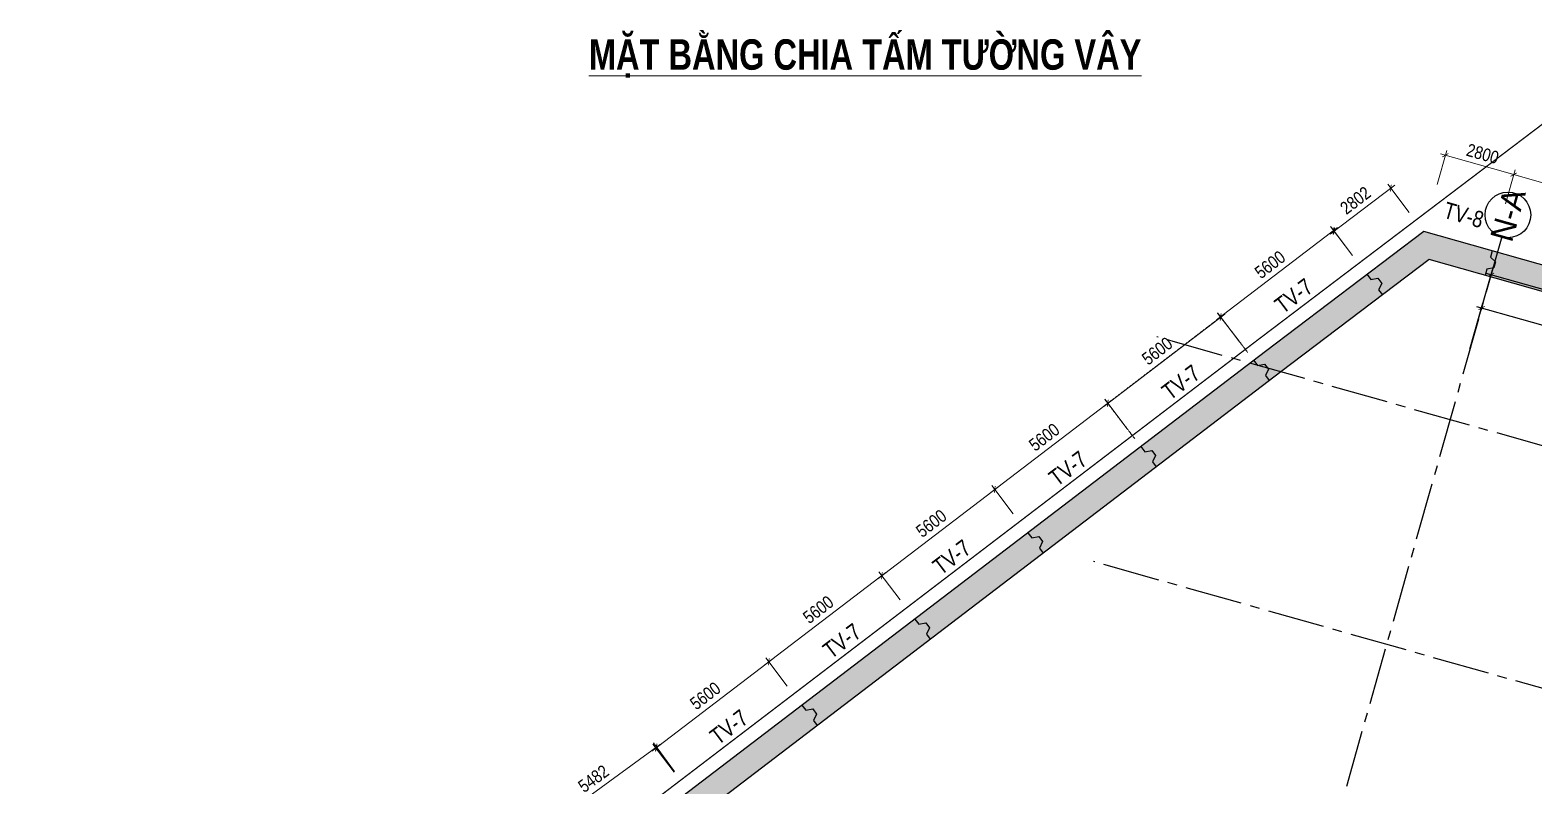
# Model space of a CAD drawing. Header units: millimetres. Extents: x 0 to 837459, y -815537 to -10000.
# Drawn here: x 717136 to 776396, y -475496 to -445712 of the extents above; entities that cross this region are included whole.
import ezdxf
from ezdxf.enums import TextEntityAlignment as Align
from ezdxf.xclip import XClip

# ---------------------------------------------------------------- set-up
doc = ezdxf.new("R2010")
doc.units = ezdxf.units.MM
doc.header["$LTSCALE"] = 100
doc.header["$XCLIPFRAME"] = 0
doc.header["$PDMODE"] = 32
doc.header["$PDSIZE"] = 2.5
for name, pattern in [('CENTER2', [1.125, 0.75, -0.125, 0.125, -0.125]), ('DASHDOT', [1, 0.5, -0.25, 0, -0.25]), ('DASHED', [4.5, 3, -1.5])]:
    doc.linetypes.add(name, pattern=pattern)
for name, color, linetype in [('A-GRID-SYM', 50, 'Continuous'), ('ccu11-Dim', 8, 'Continuous'), ('ccu11-Khuat', 9, 'DASHED'), ('ccu12-Hatch', 250, 'Continuous'), ('ccu12-Truc', 13, 'CENTER2'), ('KC-Betong', 6, 'Continuous'), ('Xref_ST_MBDV Cot vach 30.7.2022$0$Xref_ST_MBDV Cot vach 30.7.2022|Xref_ST_MBDV Cot vach 30.7.2022|Xref_ST_MBDV Cot vach 30.7.2022|Xref_ST_MBDV Cot vach 30.7.2022|A-CORE-OTLN', 2, 'Continuous'), ('Xref_ST_MBDV Cot vach 30.7.2022$0$Xref_ST_MBDV Cot vach 30.7.2022|Xref_ST_MBDV Cot vach 30.7.2022|Xref_ST_MBDV Cot vach 30.7.2022|Xref_ST_MBDV Cot vach 30.7.2022|ccu12-Thay', 7, 'Continuous')]:
    doc.layers.add(name, color=color, linetype=linetype)
doc.layers.add('ccu12-Tencaukien', color=9, linetype='Continuous', lineweight=15)
doc.layers.add('Xref_ST_MBDV Cot vach 30.7.2022|Xref_ST_MBDV Cot vach 30.7.2022|Xref_ST_MBDV Cot vach 30.7.2022|Xref_ST_MBDV Cot vach 30.7.2022|ccu12-Tencaukien', color=9, linetype='Continuous', lineweight=15)
doc.styles.add('Arial', font='arial.ttf', dxfattribs={"width": 0.7})
doc.styles.add('Arial Narrow', font='ARIALN.TTF')
doc.styles.add('ccu11-VnAvH-B', font='', dxfattribs={"width": 0.8})
doc.styles.add('HBA-Text', font='GOTHIC.TTF')
doc.styles.get('ccu11-VnAvH-B').set_extended_font_data('.VnAvantH', bold=True)
doc.dimstyles.new('ccu12-200', dxfattribs={"dimscale": 200, "dimtxt": 2.5, "dimasz": 1, "dimexe": 1, "dimexo": 2, "dimgap": 1, "dimtad": 1, "dimdec": 0, "dimdsep": 46, "dimtxsty": 'Arial Narrow', "dimblk": 'ARCHTICK', "dimcen": -1, "dimdle": 1, "dimclrd": 256, "dimclre": 256, "dimclrt": 3, "dimadec": 0, "dimazin": 2, "dimtfac": 0.1, "dimtdec": 0, "dimtmove": 0, "dimatfit": 1, "dimldrblk": 'ARCHTICK', "dimfxl": 1, "dimtvp": 0.833333, "dimtolj": 1, "dimtzin": 12, "dimarcsym": 0})

# ---------------------------------------------------------------- blocks, each defined once
blk = doc.blocks.new('_ARCHTICK')
at = {"color": 0, "linetype": 'ByBlock', "const_width": 0.15}
blk.add_lwpolyline([(-0.5, -0.5), (0.5, 0.5)], dxfattribs=at)
blk = doc.blocks.new('*D174')
at = {"layer": 'ccu11-Dim', "lineweight": -2, "ltscale": 0.5, "transparency": 16777216}
for p, q in [((-76669, 140551), (-71917, 144018)), ((-71373, 142932), (-72197, 144061)), ((-75801, 139701), (-76625, 140831))]:
    blk.add_line(p, q, dxfattribs=at)
at = {"layer": 'Defpoints', "color": 0, "ltscale": 0.5, "transparency": 16777216}
for p in [(-72079, 143900), (-71137, 142609), (-75566, 139378)]:
    blk.add_point(p, dxfattribs=at)
at = {"layer": 'ccu11-Dim', "lineweight": -2, "ltscale": 0.5, "transparency": 16777216, "xscale": 200, "yscale": 200, "zscale": 200}
for p, rotation in [((-72079, 143900), 36.11102627594845), ((-76507, 140669), 216.1110262759485)]:
    blk.add_blockref('_ARCHTICK', p, dxfattribs=dict(at, rotation=rotation))
at = {"layer": 'ccu11-Dim', "color": 3, "ltscale": 0.5, "transparency": 16777216, "insert": (-74561, 142652), "char_height": 500, "attachment_point": 5, "rotation": 36.11103, "style": 'Arial Narrow', "bg_fill": 3, "box_fill_scale": 1.1, "bg_fill_color": 256, "bg_fill_true_color": 13158600, "bg_fill_transparency": 0}
blk.add_mtext('\\A1;5482', dxfattribs=at)
blk = doc.blocks.new('*D175')
at = {"layer": 'ccu11-Dim', "lineweight": -2, "ltscale": 0.5, "transparency": 16777216}
for p, q in [((-72265, 143737), (-67495, 147376)), ((-66926, 146301), (-67775, 147414)), ((-71378, 142904), (-72227, 144017))]:
    blk.add_line(p, q, dxfattribs=at)
at = {"layer": 'Defpoints', "color": 0, "ltscale": 0.5, "transparency": 16777216}
for p in [(-67654, 147255), (-66683, 145983), (-71135, 142586)]:
    blk.add_point(p, dxfattribs=at)
at = {"layer": 'ccu11-Dim', "lineweight": -2, "ltscale": 0.5, "transparency": 16777216, "xscale": 200, "yscale": 200, "zscale": 200}
for p, rotation in [((-67654, 147255), 37.34148124865543), ((-72106, 143858), 217.3414812486554)]:
    blk.add_blockref('_ARCHTICK', p, dxfattribs=dict(at, rotation=rotation))
at = {"layer": 'ccu11-Dim', "color": 3, "ltscale": 0.5, "transparency": 16777216, "insert": (-70156, 145918), "char_height": 500, "attachment_point": 5, "rotation": 37.34148, "style": 'Arial Narrow', "bg_fill": 3, "box_fill_scale": 1.1, "bg_fill_color": 256, "bg_fill_true_color": 13158600, "bg_fill_transparency": 0}
blk.add_mtext('\\A1;5600', dxfattribs=at)
blk = doc.blocks.new('*D176')
at = {"layer": 'ccu11-Dim', "lineweight": -2, "ltscale": 0.5, "transparency": 16777216}
for p, q in [((-67813, 147133), (-63042, 150773)), ((-62474, 149697), (-63323, 150810)), ((-66926, 146301), (-67775, 147414))]:
    blk.add_line(p, q, dxfattribs=at)
at = {"layer": 'Defpoints', "color": 0, "ltscale": 0.5, "transparency": 16777216}
for p in [(-63201, 150651), (-62231, 149379), (-66683, 145983)]:
    blk.add_point(p, dxfattribs=at)
at = {"layer": 'ccu11-Dim', "lineweight": -2, "ltscale": 0.5, "transparency": 16777216, "xscale": 200, "yscale": 200, "zscale": 200}
for p, rotation in [((-63201, 150651), 37.34148124865543), ((-67654, 147255), 217.3414812486554)]:
    blk.add_blockref('_ARCHTICK', p, dxfattribs=dict(at, rotation=rotation))
at = {"layer": 'ccu11-Dim', "color": 3, "ltscale": 0.5, "transparency": 16777216, "insert": (-65704, 149315), "char_height": 500, "attachment_point": 5, "rotation": 37.34148, "style": 'Arial Narrow', "bg_fill": 3, "box_fill_scale": 1.1, "bg_fill_color": 256, "bg_fill_true_color": 13158600, "bg_fill_transparency": 0}
blk.add_mtext('\\A1;5600', dxfattribs=at)
blk = doc.blocks.new('*D177')
at = {"layer": 'ccu11-Dim', "lineweight": -2, "ltscale": 0.5, "transparency": 16777216}
for p, q in [((-63360, 150530), (-58590, 154170)), ((-58021, 153094), (-58870, 154207)), ((-62474, 149697), (-63323, 150810))]:
    blk.add_line(p, q, dxfattribs=at)
at = {"layer": 'Defpoints', "color": 0, "ltscale": 0.5, "transparency": 16777216}
for p in [(-58749, 154048), (-57779, 152776), (-62231, 149379)]:
    blk.add_point(p, dxfattribs=at)
at = {"layer": 'ccu11-Dim', "lineweight": -2, "ltscale": 0.5, "transparency": 16777216, "xscale": 200, "yscale": 200, "zscale": 200}
for p, rotation in [((-58749, 154048), 37.34148124865495), ((-63201, 150651), 217.341481248655)]:
    blk.add_blockref('_ARCHTICK', p, dxfattribs=dict(at, rotation=rotation))
at = {"layer": 'ccu11-Dim', "color": 3, "ltscale": 0.5, "transparency": 16777216, "insert": (-61251, 152712), "char_height": 500, "attachment_point": 5, "rotation": 37.34148, "style": 'Arial Narrow', "bg_fill": 3, "box_fill_scale": 1.1, "bg_fill_color": 256, "bg_fill_true_color": 13158600, "bg_fill_transparency": 0}
blk.add_mtext('\\A1;5600', dxfattribs=at)
blk = doc.blocks.new('*D178')
at = {"layer": 'ccu11-Dim', "lineweight": -2, "ltscale": 0.5, "transparency": 16777216}
for p, q in [((-58908, 153927), (-54138, 157566)), ((-53569, 156491), (-54418, 157604)), ((-58021, 153094), (-58870, 154207))]:
    blk.add_line(p, q, dxfattribs=at)
at = {"layer": 'Defpoints', "color": 0, "ltscale": 0.5, "transparency": 16777216}
for p in [(-54297, 157445), (-53326, 156173), (-57779, 152776)]:
    blk.add_point(p, dxfattribs=at)
at = {"layer": 'ccu11-Dim', "lineweight": -2, "ltscale": 0.5, "transparency": 16777216, "xscale": 200, "yscale": 200, "zscale": 200}
for p, rotation in [((-54297, 157445), 37.34148124865543), ((-58749, 154048), 217.3414812486554)]:
    blk.add_blockref('_ARCHTICK', p, dxfattribs=dict(at, rotation=rotation))
at = {"layer": 'ccu11-Dim', "color": 3, "ltscale": 0.5, "transparency": 16777216, "insert": (-56799, 156109), "char_height": 500, "attachment_point": 5, "rotation": 37.34148, "style": 'Arial Narrow', "bg_fill": 3, "box_fill_scale": 1.1, "bg_fill_color": 256, "bg_fill_true_color": 13158600, "bg_fill_transparency": 0}
blk.add_mtext('\\A1;5600', dxfattribs=at)
blk = doc.blocks.new('*D179')
at = {"layer": 'ccu11-Dim', "lineweight": -2, "ltscale": 0.5, "transparency": 16777216}
for p, q in [((-50010, 160727), (-45241, 164368)), ((-44654, 163270), (-45521, 164406)), ((-49105, 159872), (-49972, 161007))]:
    blk.add_line(p, q, dxfattribs=at)
at = {"layer": 'Defpoints', "color": 0, "ltscale": 0.5, "transparency": 16777216}
for p in [(-45400, 164247), (-44412, 162952), (-48863, 159554)]:
    blk.add_point(p, dxfattribs=at)
at = {"layer": 'ccu11-Dim', "lineweight": -2, "ltscale": 0.5, "transparency": 16777216, "xscale": 200, "yscale": 200, "zscale": 200}
for p, rotation in [((-45400, 164247), 37.36017462358131), ((-49851, 160848), 217.3601746235813)]:
    blk.add_blockref('_ARCHTICK', p, dxfattribs=dict(at, rotation=rotation))
at = {"layer": 'ccu11-Dim', "color": 3, "ltscale": 0.5, "transparency": 16777216, "insert": (-47901, 162909), "char_height": 500, "attachment_point": 5, "rotation": 37.36017, "style": 'Arial Narrow', "bg_fill": 3, "box_fill_scale": 1.1, "bg_fill_color": 256, "bg_fill_true_color": 13158600, "bg_fill_transparency": 0}
blk.add_mtext('\\A1;5600', dxfattribs=at)
blk = doc.blocks.new('*D180')
at = {"layer": 'ccu11-Dim', "lineweight": -2, "ltscale": 0.5, "transparency": 16777216}
for p, q in [((-45537, 164109), (-42985, 166044)), ((-42419, 164966), (-43265, 166082)), ((-44653, 163274), (-45498, 164389))]:
    blk.add_line(p, q, dxfattribs=at)
at = {"layer": 'Defpoints', "color": 0, "ltscale": 0.5, "transparency": 16777216}
for p in [(-43144, 165923), (-42178, 164648), (-44411, 162955)]:
    blk.add_point(p, dxfattribs=at)
at = {"layer": 'ccu11-Dim', "lineweight": -2, "ltscale": 0.5, "transparency": 16777216, "xscale": 200, "yscale": 200, "zscale": 200}
for p, rotation in [((-43144, 165923), 37.1599090451973), ((-45378, 164230), 217.1599090451973)]:
    blk.add_blockref('_ARCHTICK', p, dxfattribs=dict(at, rotation=rotation))
at = {"layer": 'ccu11-Dim', "color": 3, "ltscale": 0.5, "transparency": 16777216, "insert": (-44536, 165439), "char_height": 500, "attachment_point": 5, "rotation": 37.15991, "style": 'Arial Narrow', "bg_fill": 3, "box_fill_scale": 1.1, "bg_fill_color": 256, "bg_fill_true_color": 13158600, "bg_fill_transparency": 0}
blk.add_mtext('\\A1;2802', dxfattribs=at)
blk = doc.blocks.new('*D246')
at = {"layer": 'ccu11-Dim', "lineweight": -2, "ltscale": 0.5, "transparency": 16777216}
for p, q in [((-54456, 157324), (-49686, 160963)), ((-49117, 159888), (-49966, 161001)), ((-53569, 156491), (-54418, 157604))]:
    blk.add_line(p, q, dxfattribs=at)
at = {"layer": 'Defpoints', "color": 0, "ltscale": 0.5, "transparency": 16777216}
for p in [(-49845, 160842), (-48874, 159570), (-53326, 156173)]:
    blk.add_point(p, dxfattribs=at)
at = {"layer": 'ccu11-Dim', "lineweight": -2, "ltscale": 0.5, "transparency": 16777216, "xscale": 200, "yscale": 200, "zscale": 200}
for p, rotation in [((-49845, 160842), 37.34148125130689), ((-54297, 157445), 217.3414812513069)]:
    blk.add_blockref('_ARCHTICK', p, dxfattribs=dict(at, rotation=rotation))
at = {"layer": 'ccu11-Dim', "color": 3, "ltscale": 0.5, "transparency": 16777216, "insert": (-52347, 159505), "char_height": 500, "attachment_point": 5, "rotation": 37.34148, "style": 'Arial Narrow', "bg_fill": 3, "box_fill_scale": 1.1, "bg_fill_color": 256, "bg_fill_true_color": 13158600, "bg_fill_transparency": 0}
blk.add_mtext('\\A1;5600', dxfattribs=at)
blk = doc.blocks.new('*D270')
at = {"layer": 'ccu11-Dim', "lineweight": -2, "ltscale": 0.5, "transparency": 16777216}
for p, q in [((-41322, 166063), (-40941, 167410)), ((-41188, 167272), (-38108, 166402)), ((-38627, 165302), (-38246, 166649))]:
    blk.add_line(p, q, dxfattribs=at)
at = {"layer": 'Defpoints', "color": 0, "ltscale": 0.5, "transparency": 16777216}
for p in [(-38301, 166456), (-41430, 165678), (-38736, 164917)]:
    blk.add_point(p, dxfattribs=at)
at = {"layer": 'ccu11-Dim', "lineweight": -2, "ltscale": 0.5, "transparency": 16777216, "xscale": 200, "yscale": 200, "zscale": 200}
for p, rotation in [((-40995, 167218), 164.2212265848198), ((-38301, 166456), 344.2212265848198)]:
    blk.add_blockref('_ARCHTICK', p, dxfattribs=dict(at, rotation=rotation))
at = {"layer": 'ccu11-Dim', "color": 3, "ltscale": 0.5, "transparency": 16777216, "insert": (-39524, 167275), "char_height": 500, "attachment_point": 5, "rotation": 344.22123, "style": 'Arial Narrow', "bg_fill": 3, "box_fill_scale": 1.1, "bg_fill_color": 256, "bg_fill_true_color": 13158600, "bg_fill_transparency": 0}
blk.add_mtext('\\A1;2800', dxfattribs=at)
blk = doc.blocks.new('*D271')
at = {"layer": 'ccu11-Dim', "lineweight": -2, "ltscale": 0.5, "transparency": 16777216}
for p, q in [((-38627, 165302), (-38246, 166649)), ((-38493, 166511), (-32719, 164879)), ((-33238, 163779), (-32857, 165126))]:
    blk.add_line(p, q, dxfattribs=at)
at = {"layer": 'Defpoints', "color": 0, "ltscale": 0.5, "transparency": 16777216}
for p in [(-38736, 164917), (-32912, 164934), (-33347, 163394)]:
    blk.add_point(p, dxfattribs=at)
at = {"layer": 'ccu11-Dim', "lineweight": -2, "ltscale": 0.5, "transparency": 16777216, "xscale": 200, "yscale": 200, "zscale": 200}
for p, rotation in [((-38301, 166456), 164.2212265848198), ((-32912, 164934), 344.2212265848198)]:
    blk.add_blockref('_ARCHTICK', p, dxfattribs=dict(at, rotation=rotation))
at = {"layer": 'ccu11-Dim', "color": 3, "ltscale": 0.5, "transparency": 16777216, "insert": (-35483, 166133), "char_height": 500, "attachment_point": 5, "rotation": 344.22123, "style": 'Arial Narrow', "bg_fill": 3, "box_fill_scale": 1.1, "bg_fill_color": 256, "bg_fill_true_color": 13158600, "bg_fill_transparency": 0}
blk.add_mtext('\\A1;5600', dxfattribs=at)
blk = doc.blocks.new('*D275')
at = {"layer": 'ccu12-Truc', "lineweight": -2, "ltscale": 0.5, "transparency": 16777216}
for p, q in [((-54456, 157323), (-49687, 160964)), ((-48785, 159452), (-49967, 161001)), ((-53236, 156054), (-54418, 157603))]:
    blk.add_line(p, q, dxfattribs=at)
at = {"layer": 'Defpoints', "color": 0, "ltscale": 0.5, "transparency": 16777216}
for p in [(-49846, 160842), (-48542, 159134), (-52993, 155736)]:
    blk.add_point(p, dxfattribs=at)
at = {"layer": 'ccu12-Truc', "lineweight": -2, "ltscale": 0.5, "transparency": 16777216, "xscale": 200, "yscale": 200, "zscale": 200}
for p, rotation in [((-49846, 160842), 37.36017453046156), ((-54297, 157444), 217.3601745304616)]:
    blk.add_blockref('_ARCHTICK', p, dxfattribs=dict(at, rotation=rotation))
at = {"layer": 'ccu12-Truc', "color": 3, "ltscale": 0.5, "transparency": 16777216, "insert": (-52348, 159505), "char_height": 500, "attachment_point": 5, "rotation": 37.36017, "style": 'Arial Narrow', "bg_fill": 3, "box_fill_scale": 1.1, "bg_fill_color": 256, "bg_fill_true_color": 13158600, "bg_fill_transparency": 0}
blk.add_mtext('\\A1;5600', dxfattribs=at)
blk = doc.blocks.new('GRID-SYM-flat-241')
at = {"layer": 'A-GRID-SYM', "ltscale": 0.5}
blk.add_circle((0, 0), 900, dxfattribs=at)
at = {"layer": 'A-GRID-SYM', "style": 'HBA-Text'}
blk.add_attdef('GRID', text='', height=900, rotation=74.22122, dxfattribs=at).set_placement((0, 0), align=Align.MIDDLE_CENTER)
blk = doc.blocks.new('*D44')
at = {"layer": 'ccu11-Dim', "lineweight": -2, "ltscale": 0.5, "transparency": 16777216}
for p, q in [((1229345, 98182), (1230227, 101305)), ((1249131, 95756), (1229981, 101167)), ((1248110, 92879), (1248993, 96003))]:
    blk.add_line(p, q, dxfattribs=at)
at = {"layer": 'Defpoints', "color": 0, "ltscale": 0.5, "transparency": 16777216}
for p in [(1230173, 101113), (1229236, 97797, 0), (1248001, 92494, 0)]:
    blk.add_point(p, dxfattribs=at)
at = {"layer": 'ccu11-Dim', "lineweight": -2, "ltscale": 0.5, "transparency": 16777216, "xscale": 200, "yscale": 200, "zscale": 200}
for p, rotation in [((1230173, 101113), 164.2212191786095), ((1248938, 95810), 344.2212191786094)]:
    blk.add_blockref('_ARCHTICK', p, dxfattribs=dict(at, rotation=rotation))
at = {"layer": 'ccu11-Dim', "color": 3, "ltscale": 0.5, "transparency": 16777216, "insert": (1239680, 98899), "char_height": 500, "attachment_point": 5, "rotation": 344.22122, "style": 'Arial Narrow', "bg_fill": 3, "box_fill_scale": 1.1, "bg_fill_color": 256, "bg_fill_true_color": 13158600, "bg_fill_transparency": 0}
blk.add_mtext('\\A1;19500', dxfattribs=at)
blk = doc.blocks.new('*D46')
at = {"layer": 'ccu11-Dim', "lineweight": -2, "ltscale": 0.5, "transparency": 16777216}
for p, q in [((1229345, 98182), (1229857, 99994)), ((1239137, 97164), (1229610, 99856)), ((1238487, 95598), (1238999, 97411))]:
    blk.add_line(p, q, dxfattribs=at)
at = {"layer": 'Defpoints', "color": 0, "ltscale": 0.5, "transparency": 16777216}
for p in [(1229803, 99802), (1229236, 97797, 0), (1238378, 95213, 0)]:
    blk.add_point(p, dxfattribs=at)
at = {"layer": 'ccu11-Dim', "lineweight": -2, "ltscale": 0.5, "transparency": 16777216, "xscale": 200, "yscale": 200, "zscale": 200}
for p, rotation in [((1229803, 99802), 164.2212191786095), ((1238945, 97219), 344.2212191786094)]:
    blk.add_blockref('_ARCHTICK', p, dxfattribs=dict(at, rotation=rotation))
at = {"layer": 'ccu11-Dim', "color": 3, "ltscale": 0.5, "transparency": 16777216, "insert": (1234498, 98948), "char_height": 500, "attachment_point": 5, "rotation": 344.22122, "style": 'Arial Narrow', "bg_fill": 3, "box_fill_scale": 1.1, "bg_fill_color": 256, "bg_fill_true_color": 13158600, "bg_fill_transparency": 0}
blk.add_mtext('\\A1;9500', dxfattribs=at)
blk = doc.blocks.new('LUOI TRUC-NT1')
at = {"layer": 'ccu12-Truc', "ltscale": 30}
for p, q in [((3447.2, 83910.7), (-21584.7, -4675.3)), ((31411.1, 68229.5), (-10136.3, 79969.7)), ((28909.4, 59376.2), (-12638, 71116.3))]:
    blk.add_line(p, q, dxfattribs=at)
at = {"layer": 'KC-Betong', "ltscale": 0.5}
blk.add_blockref('GRID-SYM-flat-241', (3691.9, 84776.8), dxfattribs=at).add_auto_attribs({'GRID': 'N-A'})
at = {"layer": 'ccu11-Dim', "ltscale": 0.5}
dim = blk.add_linear_dim(base=(3025, 82416.5), p1=(20853.2, 73798, 0), p2=(2088, 79100.6, 0), angle=164.221219, dimstyle='ccu12-200', override={"dimfxl": 150, "dimtfill": 1}, dxfattribs=at)
dim.commit()
dim.dimension.update_dxf_attribs({"geometry": '*D44', "text_midpoint": (12531.4, 80203.4), "insert": (-1227148.1, -18696.1)})
dim = blk.add_linear_dim(base=(2654.6, 81105.8), p1=(11230, 76517.3, 0), p2=(2088, 79100.6, 0), angle=164.221219, dimstyle='ccu12-200', override={"dimfxl": 150, "dimtfill": 1}, dxfattribs=at)
dim.commit()
dim.dimension.update_dxf_attribs({"geometry": '*D46', "text_midpoint": (7349.5, 80252.3), "insert": (-1227148.1, -18696.1)})
blk = doc.blocks.new('220830_DWall Plan')
at = {"layer": 'Xref_ST_MBDV Cot vach 30.7.2022$0$Xref_ST_MBDV Cot vach 30.7.2022|Xref_ST_MBDV Cot vach 30.7.2022|Xref_ST_MBDV Cot vach 30.7.2022|Xref_ST_MBDV Cot vach 30.7.2022|ccu12-Thay', "ltscale": 10}
for points in [[(-44078.9, 162516.5), (-43927.3, 162317.9), (-43652.6, 162370.2), (-43500.8, 162171.3), (-43623.8, 161920.1), (-43472.3, 161721.5)], [(-48541.8, 159133.9), (-48390.3, 158935.2), (-48115.5, 158987.5), (-47963.8, 158788.6), (-48086.8, 158537.5), (-47935.2, 158338.8)], [(-52992.9, 155735.7), (-52841.3, 155537), (-52566.6, 155589.3), (-52414.8, 155390.4), (-52537.9, 155139.2), (-52386.3, 154940.6)], [(-57445.1, 152338.9), (-57293.5, 152140.3), (-57018.8, 152192.6), (-56867, 151993.7), (-56990, 151742.5), (-56838.5, 151543.9)], [(-61897.3, 148942.1), (-61745.7, 148743.5), (-61471, 148795.8), (-61319.2, 148596.9), (-61442.2, 148345.7), (-61290.7, 148147.1)], [(-66349.5, 145545.4), (-66197.9, 145346.7), (-65923.2, 145399), (-65771.4, 145200.2), (-65894.4, 144949), (-65742.9, 144750.3)]]:
    blk.add_lwpolyline(points, dxfattribs=at)
at = {"layer": 'ccu11-Dim', "ltscale": 0.5}
dim = blk.add_linear_dim(base=(-38300.9, 166456.5), p1=(-41430.4, 165678.2), p2=(-38735.9, 164916.8), angle=344.221227, dimstyle='ccu12-200', override={"dimzin": 0, "dimfxl": 150, "dimtfill": 1}, dxfattribs=at)
dim.commit()
dim.dimension.update_dxf_attribs({"geometry": '*D270', "text_midpoint": (-39524.3, 167275.3)})
for p1, p2, distance, picture, middle in [((-48862.7, 159554.2), (-44411.7, 162952.4), 1628.2, '*D179', (-47901.5, 162909.3)), ((-75565.7, 139378.3), (-71137.1, 142609), 1597.7, '*D174', (-74561.3, 142652.2))]:
    dim = blk.add_aligned_dim(p1=p1, p2=p2, distance=distance, dimstyle='ccu12-200', override={"dimfxl": 150, "dimtfill": 1}, dxfattribs=at)
    dim.commit()
    dim.dimension.update_dxf_attribs({"geometry": picture, "text_midpoint": middle})
dim = blk.add_linear_dim(base=(-32911.9, 164933.7), p1=(-38735.9, 164916.8), p2=(-33346.9, 163394), angle=344.221227, dimstyle='ccu12-200', override={"dimzin": 0, "dimtmove": 1, "dimfxl": 150, "dimtfill": 1}, dxfattribs=at)
dim.commit()
dim.dimension.update_dxf_attribs({"geometry": '*D271', "text_midpoint": (-35482.6, 166133.2)})
for p1, p2, picture, middle in [((-44411.1, 162954.8), (-42177.7, 164647.6), '*D180', (-44535.9, 165439.2)), ((-71135.3, 142585.9), (-66683.1, 145982.6), '*D175', (-70155.8, 145918.3))]:
    dim = blk.add_aligned_dim(p1=p1, p2=p2, distance=1600, dimstyle='ccu12-200', override={"dimfxl": 150, "dimtfill": 1}, dxfattribs=at)
    dim.commit()
    dim.dimension.update_dxf_attribs({"geometry": picture, "text_midpoint": middle})
at = {"layer": 'Xref_ST_MBDV Cot vach 30.7.2022$0$Xref_ST_MBDV Cot vach 30.7.2022|Xref_ST_MBDV Cot vach 30.7.2022|Xref_ST_MBDV Cot vach 30.7.2022|Xref_ST_MBDV Cot vach 30.7.2022|ccu12-Thay', "ltscale": 10}
blk.add_lwpolyline([(-39151, 163447.9), (-39218.9, 163207.4), (-39012.2, 163019), (-39080.2, 162778.3), (-39355, 162726), (-39422.9, 162485.5)], dxfattribs=at)
at = {"layer": 'ccu12-Tencaukien', "color": 2, "style": 'Arial', "width": 0.8}
blk.add_text('TV-7', height=650, rotation=37.159909, dxfattribs=at).set_placement((-69023.9, 144427.2), align=Align.CENTER)
at = {"layer": 'ccu11-Dim', "ltscale": 0.5}
dim = blk.add_aligned_dim(p1=(-66683.1, 145982.6), p2=(-62230.9, 149379.4), distance=1600, dimstyle='ccu12-200', override={"dimfxl": 150, "dimtfill": 1}, dxfattribs=at)
dim.commit()
dim.dimension.update_dxf_attribs({"geometry": '*D176', "text_midpoint": (-65703.6, 149315)})
dim = blk.add_aligned_dim(p1=(-62230.9, 149379.4), p2=(-57778.7, 152776.2), distance=1600, dimstyle='ccu12-200', override={"dimfxl": 150, "dimtfill": 1}, dxfattribs=at)
dim.commit()
dim.dimension.update_dxf_attribs({"geometry": '*D177', "text_midpoint": (-61251.4, 152711.8)})
dim = blk.add_aligned_dim(p1=(-57778.7, 152776.2), p2=(-53326.5, 156172.9), distance=1600, dimstyle='ccu12-200', override={"dimfxl": 150, "dimtfill": 1}, dxfattribs=at)
dim.commit()
dim.dimension.update_dxf_attribs({"geometry": '*D178', "text_midpoint": (-56799.3, 156108.6)})
dim = blk.add_linear_dim(base=(-49844.9, 160841.6), p1=(-53326.5, 156172.9), p2=(-48874.4, 159569.6), angle=37.341481, dimstyle='ccu12-200', override={"dimzin": 0, "dimfxl": 150, "dimtfill": 1}, dxfattribs=at)
dim.commit()
dim.dimension.update_dxf_attribs({"geometry": '*D246', "text_midpoint": (-52347.1, 159505.3)})
at = {"layer": 'ccu12-Hatch', "ltscale": 0.5}
h = blk.add_hatch(dxfattribs=at)
h.set_pattern_fill('VATLIEU04', color=256, scale=50, pattern_type=2)
h.set_pattern_definition([(50, (-626373.33, 223416.3), (358.63009, -31.37607), [37.5, -412.5]), (355, (-626373.33, 223416.3), (-69.37567, 376.09607), [30, -330]), (100.4514, (-626343.45, 223413.7), (289.25469, 344.71977), [31.8701, -350.57106]), (46.1842, (-626373.33, 223516.3), (533.62052, -82.7595), [56.25, -618.75]), (96.6356, (-626328.87, 223509.4), (467.33135, 487.05894), [47.80514, -525.8565]), (351.1842, (-626373.33, 223516.3), (467.33097, 487.0593), [45, -495]), (21, (-626323.33, 223491.3), (298.45353, -201.30945), [37.5, -412.5]), (326, (-626323.33, 223491.3), (121.65767, 362.57502), [30, -330]), (71.4514, (-626298.46, 223474.54), (420.11131, 161.26525), [31.8701, -350.57106]), (37.5, (-626373.33, 223416.31), (6.079928, 166.446927), [0, -326, 0, -335, 0, -331.25]), (7.5, (-626373.33, 223416.31), (131.53477, 197.205856), [0, -191, 0, -318.5, 0, -126.25]), (327.5, (-626484.83, 223416.31), (266.911218, -11.277436), [0, -125, 0, -390, 0, -517.5]), (317.5, (-626534.83, 223416.31), (291.593085, 50.05249), [0, -162.5, 0, -259, 0, -367.5]), (45, (-626373.33, 223416.31), (-150.26019, 150.26019), []), (45, (-626373.33, 223477.56), (-150.26019, 150.26019), [])])
h.paths.add_polyline_path([(-122510.4, 58795.4), (-122033.7, 56036.3), (-122025.8, 55995.6), (-121435.2, 53258.6), (-121425.6, 53218.3), (-120722.3, 50508.1), (-120711, 50468.2), (-119896.1, 47789.5), (-119883.2, 47750.1), (-118958, 45107.4), (-118943.5, 45068.6), (-117909.8, 42466.4), (-117893.7, 42428.3), (-116753.1, 39871.1), (-116735.4, 39833.7), (-115489.9, 37325.9), (-115470.4, 37288.7), (-113949.2, 34524), (-113926.1, 34484.2), (-112465, 32095.7), (-112442.4, 32060.3), (-110882.3, 29735.2), (-110858.5, 29701.3), (-109203.6, 27442.8), (-109178.4, 27409.9), (-107431.4, 25221.8), (-107404.9, 25189.9), (-105568.8, 23076), (-105541, 23045.3), (-103618.9, 21009.2), (-103589.9, 20979.7), (-101585.2, 19024.9), (-101555, 18996.6), (-99471.1, 17126.5), (-99439.7, 17099.4), (-97280.2, 15317.2), (-97247.7, 15291.5), (-95016.3, 13600.1), (-94982.8, 13575.8), (-92683.3, 11978.3), (-92648.8, 11955.3), (-90285.1, 10454.4), (-90249.7, 10432.9), (-87825.9, 9031.1), (-87789.6, 9011.1), (-85309.8, 7710.8), (-85272.8, 7692.3), (-82741.3, 6495.8), (-82703.5, 6478.9), (-80124.7, 5388.2), (-80086.2, 5372.8), (-77464.5, 4389.8), (-77425.4, 4376.1), (-74765.2, 3502.4), (-74725.6, 3490.3), (-72031.5, 2727.6), (-71991.4, 2717.1), (-69268, 2066.5), (-69227.6, 2057.8), (-66479.6, 1520.5), (-66438.8, 1513.4), (-63670.9, 1090.4), (-63637.2, 1085.8), (-60856.6, 757.2), (-60844.4, 755.8), (-41353.3, -1307), (0, 0), (5993.1, 7667.3), (-23501.3, 144497.8), (-27624.7, 160190.9), (-41845.5, 164209.2), (-48082.3, 159482.1), (-71537, 141587.6), (-77499.2, 137277.8), (-78971.4, 133992.6), (-83075.5, 131026), (-86656.7, 130658.3), (-88925.9, 129018), (-91195.2, 127377.7), (-93464.4, 125737.4), (-93470.8, 125732.8), (-95729.2, 124077.6), (-95757.8, 124056), (-97965.7, 122333.9), (-98004.3, 122302.4), (-100138.8, 120490.2), (-100176.1, 120457.1), (-102233.4, 118557.8), (-102269.3, 118523.2), (-104245.9, 116540.1), (-104280.4, 116504.1), (-106173, 114440.6), (-106205.9, 114403.1), (-108011.2, 112262.8), (-108042.5, 112224.1), (-109757.4, 110010.7), (-109787.1, 109970.7), (-111408.7, 107688), (-111436.7, 107646.8), (-112962, 105298.7), (-112988.3, 105256.4), (-114414.8, 102847), (-114439.3, 102803.6), (-115764.6, 100337.1), (-115787.3, 100292.7), (-117009, 97773.3), (-117029.8, 97728.1), (-118145.9, 95160.1), (-118164.8, 95114), (-119173.3, 92501.9), (-119190.2, 92455.1), (-120089.4, 89803.4), (-120104.4, 89755.9), (-120892.7, 87069.1), (-120905.8, 87021), (-121581.8, 84303.9), (-121592.9, 84255.3), (-122155.5, 81512.4), (-122164.5, 81463.4), (-122612.8, 78699.5), (-122619.8, 78650.1), (-122952.9, 75870), (-122957.9, 75820.4), (-123175.3, 73028.9), (-123178.2, 72978.7), (-123278.4, 70180.4), (-123279.1, 70131.9), (-123266, 67331.9), (-123264.7, 67281.1), (-123132.9, 64484.2), (-123130.1, 64443.1), (-122883.3, 61654), (-122878.8, 61612.8), (-122516.6, 58836.3)])
h.paths.add_polyline_path([(-24474.2, 144265.3), (-28446.7, 159384), (-41638.3, 163111.5), (-47477, 158686.1), (-70940.7, 140784.7), (-76696.2, 136624.4), (-78168.4, 133339.2), (-82706.9, 130058.6), (-86288, 129690.9), (-88340.1, 128207.6), (-88223, 128045.5), (-90492.2, 126405.2), (-92761.4, 124764.9), (-95019.8, 123109.7), (-97227.7, 121387.7), (-99362.1, 119575.4), (-101419.4, 117676.1), (-103396, 115692.9), (-105288.6, 113629.4), (-107093.9, 111489.1), (-108808.8, 109275.7), (-110430.4, 106993.1), (-111955.7, 104645), (-113382.2, 102235.7), (-114707.5, 99769.1), (-115929.2, 97249.7), (-117045.3, 94681.8), (-118053.8, 92069.7), (-118953, 89418), (-119741.3, 86731.3), (-120417.3, 84014.1), (-120980, 81271.2), (-121428.3, 78507.4), (-121761.5, 75727.3), (-121978.9, 72935.7), (-122079.1, 70137.5), (-122066, 67337.5), (-121934.3, 64540.6), (-122134, 64531.2), (-121887.2, 61742.1), (-121525, 58965.6), (-121048.3, 56206.5), (-120457.7, 53469.5), (-119754.3, 50759.3), (-118939.4, 48080.5), (-118014.2, 45437.8), (-116980.4, 42835.6), (-115839.8, 40278.5), (-114594.3, 37770.7), (-113073.1, 35006), (-111612, 32617.5), (-110051.9, 30292.4), (-108396.9, 28033.8), (-106649.9, 25845.7), (-104813.8, 23731.8), (-102891.7, 21695.7), (-100887.1, 19740.8), (-98803.2, 17870.7), (-96643.7, 16088.4), (-94412.2, 14397.1), (-92112.7, 12799.5), (-89749, 11298.5), (-87325.2, 9896.7), (-84845.4, 8596.4), (-82314, 7399.9), (-79735.1, 6309.2), (-77113.4, 5326.2), (-74453.2, 4452.5), (-71759.1, 3689.8), (-69035.7, 3039.2), (-66287.7, 2501.9), (-63519.8, 2078.9), (-60739.2, 1750.2), (-41316.3, -305.3), (-499.5, 984.7), (4916.9, 7914.3)], flags=16)
at = {"layer": 'ccu11-Khuat', "color": 1, "linetype": 'DASHDOT', "ltscale": 18, "const_width": 50}
blk.add_lwpolyline([(-28510.9, 165727.9), (-36919.6, 168632.9), (-48415.2, 159919.9), (-71865, 142029.1), (-95482.1, 124957.6, 0.6850113), (-62162.5, 342.2), (-41373.6, -1857.9), (274.8, -541.6), (6585, 7531.5), (-22966.3, 144625.7)], format="xyb", close=True, dxfattribs=at)
at = {"layer": 'ccu12-Truc', "ltscale": 0.5}
dim = blk.add_aligned_dim(p1=(-52992.9, 155735.7), p2=(-48541.8, 159133.9), distance=2149.3, dimstyle='ccu12-200', override={"dimfxl": 150, "dimtfill": 1}, dxfattribs=at)
dim.commit()
dim.dimension.update_dxf_attribs({"geometry": '*D275', "text_midpoint": (-52347.8, 159505)})
at = {"layer": 'Xref_ST_MBDV Cot vach 30.7.2022$0$Xref_ST_MBDV Cot vach 30.7.2022|Xref_ST_MBDV Cot vach 30.7.2022|Xref_ST_MBDV Cot vach 30.7.2022|Xref_ST_MBDV Cot vach 30.7.2022|A-CORE-OTLN', "color": 6}
for points in [[(-27624.7, 160190.9), (-41845.5, 164209.2), (-48082.3, 159482.1), (-71537, 141587.6), (-77499.2, 137277.8), (-78971.4, 133992.6), (-83075.5, 131026), (-86656.7, 130658.3), (-88925.9, 129018), (-91195.2, 127377.7), (-93464.4, 125737.4), (-93470.8, 125732.8), (-95729.2, 124077.6), (-95757.8, 124056), (-97965.7, 122333.9)], [(-28446.7, 159384), (-41638.3, 163111.5), (-47477, 158686.1), (-70940.7, 140784.7), (-76696.2, 136624.4), (-78168.4, 133339.2), (-82706.9, 130058.6), (-86288, 129690.9), (-88340.1, 128207.6), (-88223, 128045.5), (-90492.2, 126405.2), (-92761.4, 124764.9), (-95019.8, 123109.7), (-97227.7, 121387.7), (-99362.1, 119575.4), (-101419.4, 117676.1), (-103396, 115692.9), (-105288.6, 113629.4), (-107093.9, 111489.1)]]:
    blk.add_lwpolyline(points, dxfattribs=at)
at = {"layer": 'ccu11-Dim'}
blk.add_blockref('LUOI TRUC-NT1', (-42220.5, 80091.1), dxfattribs=at)
at = {"layer": 'ccu12-Tencaukien', "color": 2, "style": 'Arial', "width": 0.8}
for s, rotation, p in [('TV-8', 344.221227, (-40356.8, 164553.9)), ('TV-7', 37.159909, (-46769.4, 161418.3)), ('TV-7', 37.159909, (-51215.2, 158014.2)), ('TV-7', 37.159909, (-55667.3, 154617.5)), ('TV-7', 37.159909, (-60245.6, 151124.5)), ('TV-7', 37.159909, (-64571.7, 147823.9))]:
    blk.add_text(s, height=650, rotation=rotation, dxfattribs=at).set_placement(p, align=Align.CENTER)

msp = doc.modelspace()

# ---------------------------------------------------------------- block references
at = {"layer": 'ccu12-Tencaukien'}
ref = msp.add_blockref('220830_DWall Plan', (813900, -617863), dxfattribs=at)
XClip(ref).set_block_clipping_path([(-136999.1740499845, 59982.0778093093), (6980.8250862748, 174779.6961681198)])

# ---------------------------------------------------------------- texts
at = {"layer": 'Xref_ST_MBDV Cot vach 30.7.2022|Xref_ST_MBDV Cot vach 30.7.2022|Xref_ST_MBDV Cot vach 30.7.2022|Xref_ST_MBDV Cot vach 30.7.2022|ccu12-Tencaukien', "color": 31, "style": 'ccu11-VnAvH-B', "width": 0.8}
msp.add_text('%%UmÆt b»ng chia tÊm t\xadêng v©y', height=1200, dxfattribs=at).set_placement((750042, -447275), align=Align.CENTER)

doc.saveas('drawing.dxf')
